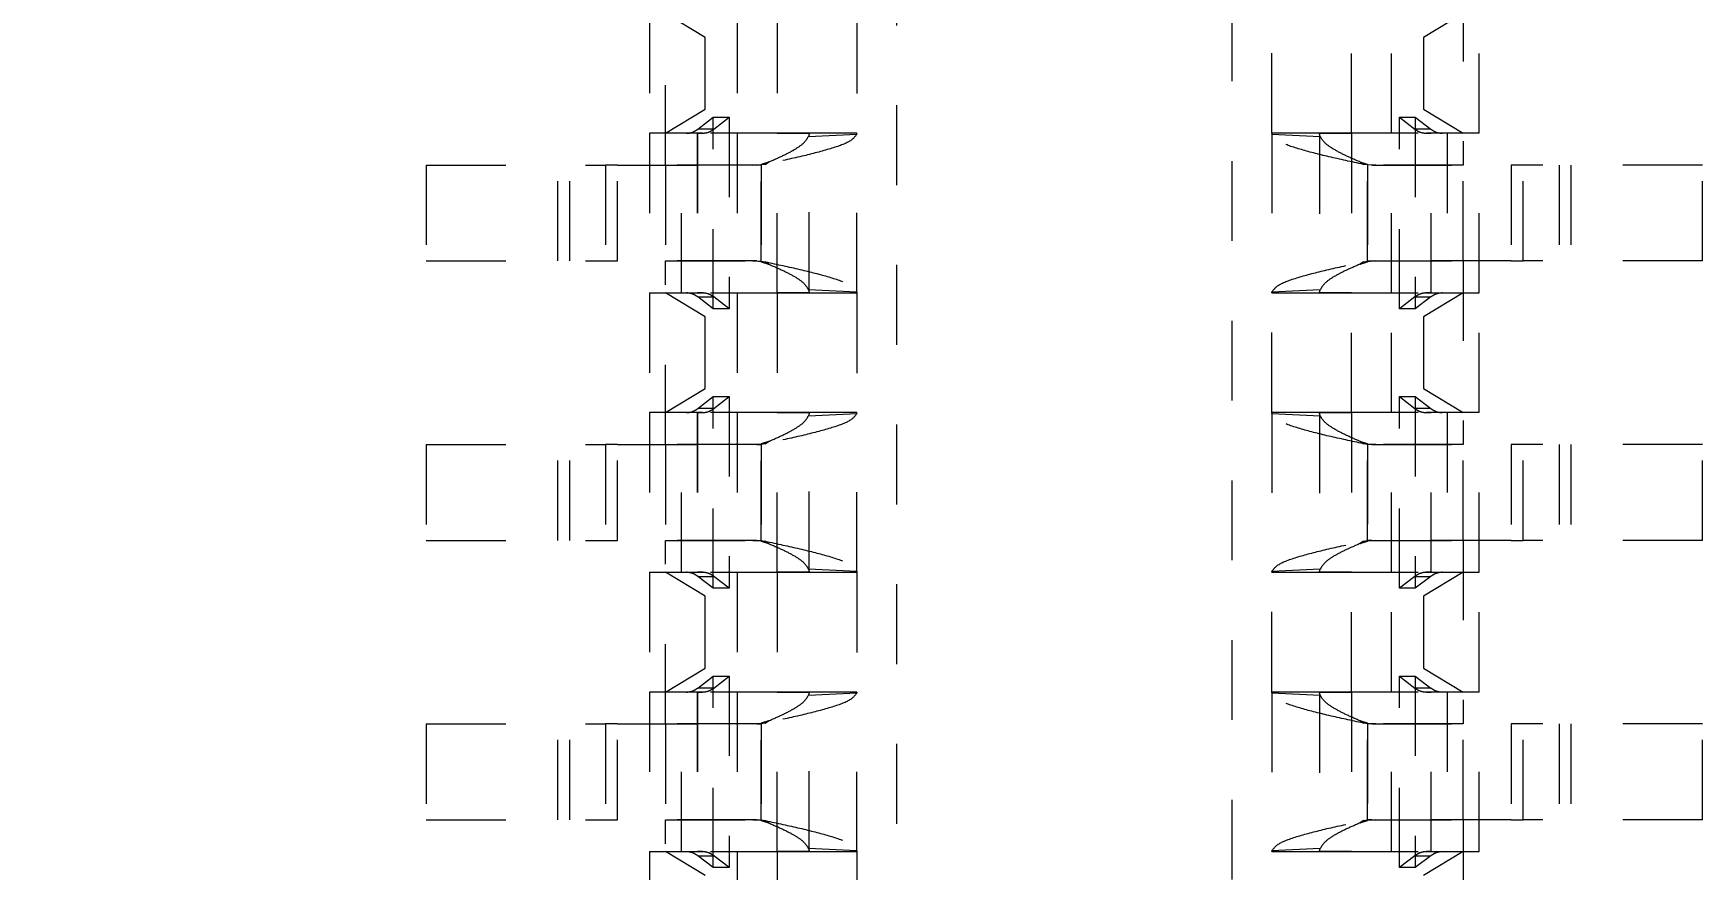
# Model space of a CAD drawing. Header units: millimetres. Extents: x 35 to 332, y 141 to 455.
# Drawn here: x 148.63 to 159.09, y 246.57 to 251.81 of the extents above; entities that cross this region are included whole.
import ezdxf
from ezdxf import colors
from ezdxf.entities.mleader import LeaderData, LeaderLine
from ezdxf.math import Vec2, Vec3

# ---------------------------------------------------------------- set-up
doc = ezdxf.new("R2010")
doc.units = ezdxf.units.MM
doc.linetypes.add('HIDDEN', pattern=[0.2, 0.1, -0.1])
doc.layers.add('00点位图', color=100, linetype='Continuous')
doc.styles.get("Standard").update_dxf_attribs({"font": ''})
doc.styles.get('Standard').set_extended_font_data('SimSun')

# ---------------------------------------------------------------- blocks, each defined once
blk = doc.blocks.new('DFSADVS')
at = {"color": 0, "linetype": 'HIDDEN', "lineweight": 18}
for p, q in [((718.1354, -196.5293), (718.1354, -196.7543)), ((718.2554, -196.5293), (718.1354, -196.5293)), ((718.2554, -196.5293), (718.2554, -196.7543)), ((718.6054, -196.5293), (718.4854, -196.5293)), ((718.4854, -196.5293), (718.4854, -196.7543)), ((718.6054, -196.5293), (718.6054, -196.7543)), ((718.8354, -196.5293), (718.8354, -196.7543)), ((718.9554, -196.5293), (718.8354, -196.5293)), ((718.9554, -196.5293), (718.9554, -196.7543)), ((718.1354, -196.6943), (718.2554, -196.6943)), ((718.4854, -196.6943), (718.6054, -196.6943)), ((718.8354, -196.6943), (718.9554, -196.6943)), ((718.1354, -196.7092), (718.2554, -196.7092)), ((718.4854, -196.7092), (718.6054, -196.7092)), ((718.8354, -196.7092), (718.9554, -196.7092)), ((718.2554, -196.7543), (718.1354, -196.7543)), ((718.1354, -196.7543), (718.1354, -196.7692)), ((718.2554, -196.7692), (718.2554, -196.7543)), ((718.6054, -196.7543), (718.4854, -196.7543)), ((718.4854, -196.7543), (718.4854, -196.7692)), ((718.6054, -196.7692), (718.6054, -196.7543)), ((718.9554, -196.7543), (718.8354, -196.7543)), ((718.8354, -196.7543), (718.8354, -196.7692)), ((718.9554, -196.7692), (718.9554, -196.7543)), ((718.1354, -196.7692), (718.2554, -196.7692)), ((718.1354, -196.944), (718.1354, -196.7692)), ((718.2554, -196.7692), (718.2554, -196.944)), ((718.4854, -196.7692), (718.6054, -196.7692)), ((718.4854, -196.944), (718.4854, -196.7692)), ((718.6054, -196.7692), (718.6054, -196.944)), ((718.8354, -196.7692), (718.9554, -196.7692)), ((718.8354, -196.944), (718.8354, -196.7692)), ((718.9554, -196.7692), (718.9554, -196.944)), ((718.0954, -196.8093), (717.9454, -196.8093)), ((718.2954, -196.8093), (718.0954, -196.8093)), ((718.0954, -196.8093), (718.0954, -196.8293)), ((718.2954, -196.8293), (718.2954, -196.8093)), ((718.4454, -196.8093), (718.2954, -196.8093)), ((718.6454, -196.8093), (718.4454, -196.8093)), ((718.4454, -196.8093), (718.4454, -196.8293)), ((718.6454, -196.8293), (718.6454, -196.8093)), ((718.7954, -196.8093), (718.6454, -196.8093)), ((718.9954, -196.8093), (718.7954, -196.8093)), ((718.7954, -196.8093), (718.7954, -196.8293)), ((718.9954, -196.8293), (718.9954, -196.8093)), ((719.1454, -196.8093), (718.9954, -196.8093)), ((717.9054, -196.8293), (718.1354, -196.8293)), ((717.9454, -196.8293), (717.9754, -196.8792)), ((718.0654, -196.8792), (718.0954, -196.8293)), ((718.0954, -196.8293), (718.0954, -196.8494)), ((718.1354, -196.8293), (718.1354, -196.944)), ((718.2554, -196.8293), (718.1354, -196.8293)), ((718.2554, -196.944), (718.2554, -196.8293)), ((718.2554, -196.8293), (718.4854, -196.8293)), ((718.2954, -196.8494), (718.2954, -196.8293)), ((718.2954, -196.8293), (718.3254, -196.8792)), ((718.4154, -196.8792), (718.4454, -196.8293)), ((718.4454, -196.8293), (718.4454, -196.8494)), ((718.4854, -196.8293), (718.4854, -196.944)), ((718.6054, -196.8293), (718.4854, -196.8293)), ((718.6054, -196.944), (718.6054, -196.8293)), ((718.6054, -196.8293), (718.8354, -196.8293)), ((718.6454, -196.8494), (718.6454, -196.8293)), ((718.6454, -196.8293), (718.6754, -196.8792)), ((718.7654, -196.8792), (718.7954, -196.8293)), ((718.7954, -196.8293), (718.7954, -196.8494)), ((718.8354, -196.8293), (718.8354, -196.944)), ((718.9554, -196.8293), (718.8354, -196.8293)), ((718.9554, -196.944), (718.9554, -196.8293)), ((718.9554, -196.8293), (719.1854, -196.8293)), ((718.9954, -196.8494), (718.9954, -196.8293)), ((718.9954, -196.8293), (719.0254, -196.8792)), ((718.0954, -196.8494), (718.2954, -196.8494)), ((718.0954, -196.8494), (718.0954, -196.8555)), ((718.0954, -196.8555), (718.0954, -196.8755)), ((718.2954, -196.8555), (718.2954, -196.8494)), ((718.2954, -196.8755), (718.2954, -196.8555)), ((718.4454, -196.8494), (718.6454, -196.8494)), ((718.4454, -196.8494), (718.4454, -196.8555)), ((718.4454, -196.8555), (718.4454, -196.8755)), ((718.6454, -196.8555), (718.6454, -196.8494)), ((718.6454, -196.8755), (718.6454, -196.8555)), ((718.7954, -196.8494), (718.9954, -196.8494)), ((718.7954, -196.8494), (718.7954, -196.8555)), ((718.7954, -196.8555), (718.7954, -196.8755)), ((718.9954, -196.8555), (718.9954, -196.8494)), ((718.9954, -196.8755), (718.9954, -196.8555)), ((717.9754, -196.8792), (718.0654, -196.8792)), ((718.0754, -196.8893), (718.0904, -196.8699)), ((718.0904, -196.8699), (718.0904, -196.8899)), ((718.2954, -196.8693), (718.0954, -196.8693)), ((718.2954, -196.8693), (718.0954, -196.8693)), ((718.0954, -196.8755), (718.0954, -196.8693)), ((718.2954, -196.8693), (718.2954, -196.8755)), ((718.3005, -196.8699), (718.3154, -196.8893)), ((718.3005, -196.8899), (718.3005, -196.8699)), ((718.3254, -196.8792), (718.4154, -196.8792)), ((718.4254, -196.8893), (718.4404, -196.8699)), ((718.4404, -196.8699), (718.4404, -196.8899)), ((718.6454, -196.8693), (718.4454, -196.8693)), ((718.6454, -196.8693), (718.4454, -196.8693)), ((718.4454, -196.8755), (718.4454, -196.8693)), ((718.6454, -196.8693), (718.6454, -196.8755)), ((718.6505, -196.8699), (718.6654, -196.8893)), ((718.6505, -196.8899), (718.6505, -196.8699)), ((718.6754, -196.8792), (718.7654, -196.8792)), ((718.7754, -196.8893), (718.7904, -196.8699)), ((718.7904, -196.8699), (718.7904, -196.8899)), ((718.9954, -196.8693), (718.7954, -196.8693)), ((718.9954, -196.8693), (718.7954, -196.8693)), ((718.7954, -196.8755), (718.7954, -196.8693)), ((718.9954, -196.8693), (718.9954, -196.8755)), ((719.0005, -196.8699), (719.0154, -196.8893)), ((719.0005, -196.8899), (719.0005, -196.8699)), ((718.0754, -196.8893), (718.3154, -196.8893)), ((718.0754, -196.9092), (718.0754, -196.8893)), ((718.0754, -196.9092), (718.0904, -196.8899)), ((718.0954, -196.8859), (718.0954, -196.9193)), ((718.2954, -196.9193), (718.2954, -196.8858)), ((718.3005, -196.8899), (718.3154, -196.9092)), ((718.3154, -196.8893), (718.3154, -196.9092)), ((718.4254, -196.8893), (718.6654, -196.8893)), ((718.4254, -196.9092), (718.4254, -196.8893)), ((718.4254, -196.9092), (718.4404, -196.8899)), ((718.4454, -196.8859), (718.4454, -196.9193)), ((718.6454, -196.9193), (718.6454, -196.8858)), ((718.6505, -196.8899), (718.6654, -196.9092)), ((718.6654, -196.8893), (718.6654, -196.9092)), ((718.7754, -196.8893), (719.0154, -196.8893)), ((718.7754, -196.9092), (718.7754, -196.8893)), ((718.7754, -196.9092), (718.7904, -196.8899)), ((718.7954, -196.8859), (718.7954, -196.9193)), ((718.9954, -196.9193), (718.9954, -196.8858)), ((719.0005, -196.8899), (719.0154, -196.9092)), ((719.0154, -196.8893), (719.0154, -196.9092)), ((718.0954, -196.9193), (717.9454, -196.9193)), ((718.3154, -196.9092), (718.0754, -196.9092)), ((718.2954, -196.9193), (718.0954, -196.9193)), ((718.0954, -196.9193), (718.0954, -196.9693)), ((718.2954, -196.9693), (718.2954, -196.9193)), ((718.4454, -196.9193), (718.2954, -196.9193)), ((718.6654, -196.9092), (718.4254, -196.9092)), ((718.6454, -196.9193), (718.4454, -196.9193)), ((718.4454, -196.9193), (718.4454, -196.9693)), ((718.6454, -196.9693), (718.6454, -196.9193)), ((718.7954, -196.9193), (718.6454, -196.9193)), ((719.0154, -196.9092), (718.7754, -196.9092)), ((718.9954, -196.9193), (718.7954, -196.9193)), ((718.7954, -196.9193), (718.7954, -196.9693)), ((718.9954, -196.9693), (718.9954, -196.9193)), ((719.1454, -196.9193), (718.9954, -196.9193)), ((718.1344, -196.9493), (718.1354, -196.9389)), ((718.1344, -196.9493), (718.1354, -196.9389)), ((718.1354, -196.944), (718.1352, -196.9492)), ((718.1354, -196.944), (718.1352, -196.9493)), ((718.1354, -196.9389), (718.1354, -196.944)), ((718.1354, -196.9389), (718.1354, -196.944)), ((718.2554, -196.9389), (718.2565, -196.9493)), ((718.2554, -196.944), (718.2554, -196.9389)), ((718.2554, -196.9389), (718.2565, -196.9493)), ((718.2554, -196.944), (718.2554, -196.9389)), ((718.2554, -196.944), (718.2557, -196.9492)), ((718.2557, -196.9493), (718.2554, -196.944)), ((718.4844, -196.9493), (718.4854, -196.9389)), ((718.4844, -196.9493), (718.4854, -196.9389)), ((718.4854, -196.944), (718.4852, -196.9492)), ((718.4854, -196.944), (718.4852, -196.9493)), ((718.4854, -196.9389), (718.4854, -196.944)), ((718.4854, -196.9389), (718.4854, -196.944)), ((718.6054, -196.9389), (718.6065, -196.9493)), ((718.6054, -196.944), (718.6054, -196.9389)), ((718.6054, -196.9389), (718.6065, -196.9493)), ((718.6054, -196.944), (718.6054, -196.9389)), ((718.6054, -196.944), (718.6057, -196.9492)), ((718.6057, -196.9493), (718.6054, -196.944)), ((718.8344, -196.9493), (718.8354, -196.9389)), ((718.8344, -196.9493), (718.8354, -196.9389)), ((718.8354, -196.944), (718.8352, -196.9492)), ((718.8354, -196.944), (718.8352, -196.9493)), ((718.8354, -196.9389), (718.8354, -196.944)), ((718.8354, -196.9389), (718.8354, -196.944)), ((718.9554, -196.9389), (718.9565, -196.9493)), ((718.9554, -196.944), (718.9554, -196.9389)), ((718.9554, -196.9389), (718.9565, -196.9493)), ((718.9554, -196.944), (718.9554, -196.9389)), ((718.9554, -196.944), (718.9557, -196.9492)), ((718.9557, -196.9493), (718.9554, -196.944)), ((718.1344, -196.9493), (718.1315, -196.9586)), ((718.1315, -196.9586), (718.1344, -196.9493)), ((718.1315, -196.9586), (718.1344, -196.9544)), ((718.1344, -196.9544), (718.1315, -196.9586)), ((718.1352, -196.9492), (718.1344, -196.9544)), ((718.2565, -196.9493), (718.1344, -196.9493)), ((718.1352, -196.9493), (718.1344, -196.9544)), ((718.1352, -196.9493), (718.2557, -196.9493)), ((718.2554, -196.9493), (718.1354, -196.9493)), ((718.2565, -196.9544), (718.2557, -196.9492)), ((718.2565, -196.9544), (718.2557, -196.9493)), ((718.2594, -196.9586), (718.2565, -196.9493)), ((718.2565, -196.9493), (718.2594, -196.9586)), ((718.2565, -196.9544), (718.2594, -196.9586)), ((718.2594, -196.9586), (718.2565, -196.9544)), ((718.4844, -196.9493), (718.4815, -196.9586)), ((718.4815, -196.9586), (718.4844, -196.9493)), ((718.4815, -196.9586), (718.4844, -196.9544)), ((718.4844, -196.9544), (718.4815, -196.9586)), ((718.4852, -196.9492), (718.4844, -196.9544)), ((718.6065, -196.9493), (718.4844, -196.9493)), ((718.4852, -196.9493), (718.4844, -196.9544)), ((718.4852, -196.9493), (718.6057, -196.9493)), ((718.6054, -196.9493), (718.4854, -196.9493)), ((718.6065, -196.9544), (718.6057, -196.9492)), ((718.6065, -196.9544), (718.6057, -196.9493)), ((718.6094, -196.9586), (718.6065, -196.9493)), ((718.6065, -196.9493), (718.6094, -196.9586)), ((718.6065, -196.9544), (718.6094, -196.9586)), ((718.6094, -196.9586), (718.6065, -196.9544)), ((718.8344, -196.9493), (718.8315, -196.9586)), ((718.8315, -196.9586), (718.8344, -196.9493)), ((718.8315, -196.9586), (718.8344, -196.9544)), ((718.8344, -196.9544), (718.8315, -196.9586)), ((718.8352, -196.9492), (718.8344, -196.9544)), ((718.9565, -196.9493), (718.8344, -196.9493)), ((718.8352, -196.9493), (718.8344, -196.9544)), ((718.8352, -196.9493), (718.9557, -196.9493)), ((718.9554, -196.9493), (718.8354, -196.9493)), ((718.9565, -196.9544), (718.9557, -196.9492)), ((718.9565, -196.9544), (718.9557, -196.9493)), ((718.9594, -196.9586), (718.9565, -196.9493)), ((718.9565, -196.9493), (718.9594, -196.9586)), ((718.9565, -196.9544), (718.9594, -196.9586)), ((718.9594, -196.9586), (718.9565, -196.9544)), ((718.0954, -196.9693), (717.9454, -196.9693)), ((718.0954, -196.9693), (718.2954, -196.9693)), ((718.0954, -196.9693), (718.0954, -197.0093)), ((718.2954, -197.0093), (718.2954, -196.9693)), ((718.4454, -196.9693), (718.2954, -196.9693)), ((718.4454, -196.9693), (718.6454, -196.9693)), ((718.4454, -196.9693), (718.4454, -197.0093)), ((718.6454, -197.0093), (718.6454, -196.9693)), ((718.7954, -196.9693), (718.6454, -196.9693)), ((718.7954, -196.9693), (718.9954, -196.9693)), ((718.7954, -196.9693), (718.7954, -197.0093)), ((718.9954, -197.0093), (718.9954, -196.9693)), ((719.1454, -196.9693), (718.9954, -196.9693)), ((718.0954, -197.0093), (718.0954, -197.0693)), ((718.0965, -197.0093), (718.0954, -197.0093)), ((718.0954, -197.0093), (718.0954, -197.0693)), ((718.0965, -197.0691), (718.0994, -197.0085)), ((718.0994, -197.0085), (718.0965, -197.0093)), ((718.0994, -197.0085), (718.0965, -197.0093)), ((718.0965, -197.0691), (718.0994, -197.0085)), ((718.0965, -197.0093), (718.2944, -197.0093)), ((718.2915, -197.0085), (718.2944, -197.0691)), ((718.2944, -197.0093), (718.2915, -197.0085)), ((718.2944, -197.0093), (718.2915, -197.0085)), ((718.2915, -197.0085), (718.2944, -197.0691)), ((718.2954, -197.0093), (718.2944, -197.0093)), ((718.2954, -197.0693), (718.2954, -197.0093)), ((718.2954, -197.0693), (718.2954, -197.0093)), ((718.4454, -197.0093), (718.4454, -197.0693)), ((718.4465, -197.0093), (718.4454, -197.0093)), ((718.4454, -197.0093), (718.4454, -197.0693)), ((718.4465, -197.0691), (718.4494, -197.0085)), ((718.4494, -197.0085), (718.4465, -197.0093)), ((718.4494, -197.0085), (718.4465, -197.0093)), ((718.4465, -197.0691), (718.4494, -197.0085)), ((718.4465, -197.0093), (718.6444, -197.0093)), ((718.6415, -197.0085), (718.6444, -197.0691)), ((718.6444, -197.0093), (718.6415, -197.0085)), ((718.6444, -197.0093), (718.6415, -197.0085)), ((718.6415, -197.0085), (718.6444, -197.0691)), ((718.6454, -197.0093), (718.6444, -197.0093)), ((718.6454, -197.0693), (718.6454, -197.0093)), ((718.6454, -197.0693), (718.6454, -197.0093)), ((718.7954, -197.0093), (718.7954, -197.0693)), ((718.7965, -197.0093), (718.7954, -197.0093)), ((718.7954, -197.0093), (718.7954, -197.0693)), ((718.7965, -197.0691), (718.7994, -197.0085)), ((718.7994, -197.0085), (718.7965, -197.0093)), ((718.7994, -197.0085), (718.7965, -197.0093)), ((718.7965, -197.0691), (718.7994, -197.0085)), ((718.7965, -197.0093), (718.9944, -197.0093)), ((718.9915, -197.0085), (718.9944, -197.0691)), ((718.9944, -197.0093), (718.9915, -197.0085)), ((718.9944, -197.0093), (718.9915, -197.0085)), ((718.9915, -197.0085), (718.9944, -197.0691)), ((718.9954, -197.0093), (718.9944, -197.0093)), ((718.9954, -197.0693), (718.9954, -197.0093)), ((718.9954, -197.0693), (718.9954, -197.0093)), ((718.0951, -197.0693), (717.9458, -197.0693)), ((718.0965, -197.0691), (718.0957, -197.0693)), ((718.0965, -197.0691), (718.0957, -197.0693)), ((718.0957, -197.0693), (718.2952, -197.0693)), ((718.2944, -197.0691), (718.2952, -197.0693)), ((718.2952, -197.0693), (718.2944, -197.0691)), ((718.4451, -197.0693), (718.2958, -197.0693)), ((718.4465, -197.0691), (718.4457, -197.0693)), ((718.4465, -197.0691), (718.4457, -197.0693)), ((718.4457, -197.0693), (718.6452, -197.0693)), ((718.6444, -197.0691), (718.6452, -197.0693)), ((718.6452, -197.0693), (718.6444, -197.0691)), ((718.7951, -197.0693), (718.6458, -197.0693)), ((718.7965, -197.0691), (718.7957, -197.0693)), ((718.7965, -197.0691), (718.7957, -197.0693)), ((718.7957, -197.0693), (718.9952, -197.0693)), ((718.9944, -197.0691), (718.9952, -197.0693)), ((718.9952, -197.0693), (718.9944, -197.0691)), ((719.1451, -197.0693), (718.9958, -197.0693)), ((714.5304, -197.1193), (723.9604, -197.1193)), ((723.9604, -197.5393), (714.5304, -197.5393)), ((717.9458, -197.5893), (718.0951, -197.5893)), ((718.0954, -197.5893), (718.0954, -197.6493)), ((718.0954, -197.5893), (718.0954, -197.6493)), ((718.0965, -197.5894), (718.0957, -197.5893)), ((718.2952, -197.5893), (718.0957, -197.5893)), ((718.0957, -197.5893), (718.0965, -197.5894)), ((718.0994, -197.65), (718.0965, -197.5894)), ((718.0994, -197.65), (718.0965, -197.5894)), ((718.2944, -197.5894), (718.2915, -197.65)), ((718.2944, -197.5894), (718.2915, -197.65)), ((718.2944, -197.5894), (718.2952, -197.5893)), ((718.2944, -197.5894), (718.2952, -197.5893)), ((718.2954, -197.6493), (718.2954, -197.5893)), ((718.2954, -197.6493), (718.2954, -197.5893)), ((718.2958, -197.5893), (718.4451, -197.5893)), ((718.4454, -197.5893), (718.4454, -197.6493)), ((718.4454, -197.5893), (718.4454, -197.6493)), ((718.4465, -197.5894), (718.4457, -197.5893)), ((718.6452, -197.5893), (718.4457, -197.5893)), ((718.4457, -197.5893), (718.4465, -197.5894)), ((718.4494, -197.65), (718.4465, -197.5894)), ((718.4494, -197.65), (718.4465, -197.5894)), ((718.6444, -197.5894), (718.6415, -197.65)), ((718.6444, -197.5894), (718.6415, -197.65)), ((718.6444, -197.5894), (718.6452, -197.5893)), ((718.6444, -197.5894), (718.6452, -197.5893)), ((718.6454, -197.6493), (718.6454, -197.5893)), ((718.6454, -197.6493), (718.6454, -197.5893)), ((718.6458, -197.5893), (718.7951, -197.5893)), ((718.7954, -197.5893), (718.7954, -197.6493)), ((718.7954, -197.5893), (718.7954, -197.6493)), ((718.7965, -197.5894), (718.7957, -197.5893)), ((718.9952, -197.5893), (718.7957, -197.5893)), ((718.7957, -197.5893), (718.7965, -197.5894)), ((718.7994, -197.65), (718.7965, -197.5894)), ((718.7994, -197.65), (718.7965, -197.5894)), ((718.9944, -197.5894), (718.9915, -197.65)), ((718.9944, -197.5894), (718.9915, -197.65)), ((718.9944, -197.5894), (718.9952, -197.5893)), ((718.9944, -197.5894), (718.9952, -197.5893)), ((718.9954, -197.6493), (718.9954, -197.5893)), ((718.9954, -197.6493), (718.9954, -197.5893)), ((718.9958, -197.5893), (719.1451, -197.5893)), ((718.0954, -197.6493), (718.0954, -197.6893)), ((718.0954, -197.6493), (718.0965, -197.6493)), ((718.2944, -197.6493), (718.0965, -197.6493)), ((718.0965, -197.6493), (718.0994, -197.65)), ((718.0965, -197.6493), (718.0994, -197.65)), ((718.2915, -197.65), (718.2944, -197.6493)), ((718.2915, -197.65), (718.2944, -197.6493)), ((718.2944, -197.6493), (718.2954, -197.6493)), ((718.2954, -197.6893), (718.2954, -197.6493)), ((718.4454, -197.6493), (718.4454, -197.6893)), ((718.4454, -197.6493), (718.4465, -197.6493)), ((718.6444, -197.6493), (718.4465, -197.6493)), ((718.4465, -197.6493), (718.4494, -197.65)), ((718.4465, -197.6493), (718.4494, -197.65)), ((718.6415, -197.65), (718.6444, -197.6493)), ((718.6415, -197.65), (718.6444, -197.6493)), ((718.6444, -197.6493), (718.6454, -197.6493)), ((718.6454, -197.6893), (718.6454, -197.6493)), ((718.7954, -197.6493), (718.7954, -197.6893)), ((718.7954, -197.6493), (718.7965, -197.6493)), ((718.9944, -197.6493), (718.7965, -197.6493)), ((718.7965, -197.6493), (718.7994, -197.65)), ((718.7965, -197.6493), (718.7994, -197.65)), ((718.9915, -197.65), (718.9944, -197.6493)), ((718.9915, -197.65), (718.9944, -197.6493)), ((718.9944, -197.6493), (718.9954, -197.6493)), ((718.9954, -197.6893), (718.9954, -197.6493)), ((717.9454, -197.6893), (718.0954, -197.6893)), ((718.2954, -197.6893), (718.0954, -197.6893)), ((718.0954, -197.6893), (718.0954, -197.7393)), ((718.1344, -197.7041), (718.1315, -197.6999)), ((718.1315, -197.6999), (718.1344, -197.7093)), ((718.1344, -197.7093), (718.1315, -197.6999)), ((718.1315, -197.6999), (718.1344, -197.7041)), ((718.2594, -197.6999), (718.2565, -197.7041)), ((718.2565, -197.7093), (718.2594, -197.6999)), ((718.2594, -197.6999), (718.2565, -197.7093)), ((718.2565, -197.7041), (718.2594, -197.6999)), ((718.2954, -197.7393), (718.2954, -197.6893)), ((718.2954, -197.6893), (718.4454, -197.6893)), ((718.6454, -197.6893), (718.4454, -197.6893)), ((718.4454, -197.6893), (718.4454, -197.7393)), ((718.4844, -197.7041), (718.4815, -197.6999)), ((718.4815, -197.6999), (718.4844, -197.7093)), ((718.4844, -197.7093), (718.4815, -197.6999)), ((718.4815, -197.6999), (718.4844, -197.7041)), ((718.6094, -197.6999), (718.6065, -197.7041)), ((718.6065, -197.7093), (718.6094, -197.6999)), ((718.6094, -197.6999), (718.6065, -197.7093)), ((718.6065, -197.7041), (718.6094, -197.6999)), ((718.6454, -197.7393), (718.6454, -197.6893)), ((718.6454, -197.6893), (718.7954, -197.6893)), ((718.9954, -197.6893), (718.7954, -197.6893)), ((718.7954, -197.6893), (718.7954, -197.7393)), ((718.8344, -197.7041), (718.8315, -197.6999)), ((718.8315, -197.6999), (718.8344, -197.7093)), ((718.8344, -197.7093), (718.8315, -197.6999)), ((718.8315, -197.6999), (718.8344, -197.7041)), ((718.9594, -197.6999), (718.9565, -197.7041)), ((718.9565, -197.7093), (718.9594, -197.6999)), ((718.9594, -197.6999), (718.9565, -197.7093)), ((718.9565, -197.7041), (718.9594, -197.6999)), ((718.9954, -197.7393), (718.9954, -197.6893)), ((718.9954, -197.6893), (719.1454, -197.6893)), ((718.1344, -197.7041), (718.1352, -197.7093)), ((718.1344, -197.7041), (718.1352, -197.7093)), ((718.1354, -197.7196), (718.1344, -197.7093)), ((718.1344, -197.7093), (718.2565, -197.7093)), ((718.1354, -197.7196), (718.1344, -197.7093)), ((718.1354, -197.7145), (718.1352, -197.7093)), ((718.2557, -197.7093), (718.1352, -197.7093)), ((718.1352, -197.7093), (718.1354, -197.7145)), ((718.1354, -197.7093), (718.2554, -197.7093)), ((718.1354, -197.8893), (718.1354, -197.7145)), ((718.1354, -197.7145), (718.1354, -197.7196)), ((718.1354, -197.7145), (718.1354, -197.8293)), ((718.1354, -197.7145), (718.1354, -197.7196)), ((718.2554, -197.7145), (718.2557, -197.7093)), ((718.2565, -197.7093), (718.2554, -197.7196)), ((718.2554, -197.7145), (718.2557, -197.7093)), ((718.2565, -197.7093), (718.2554, -197.7196)), ((718.2554, -197.7145), (718.2554, -197.8893)), ((718.2554, -197.7196), (718.2554, -197.7145)), ((718.2554, -197.8293), (718.2554, -197.7145)), ((718.2554, -197.7196), (718.2554, -197.7145)), ((718.2557, -197.7093), (718.2565, -197.7041)), ((718.2557, -197.7093), (718.2565, -197.7041)), ((718.4844, -197.7041), (718.4852, -197.7093)), ((718.4844, -197.7041), (718.4852, -197.7093)), ((718.4854, -197.7196), (718.4844, -197.7093)), ((718.4844, -197.7093), (718.6065, -197.7093)), ((718.4854, -197.7196), (718.4844, -197.7093)), ((718.4854, -197.7145), (718.4852, -197.7093)), ((718.6057, -197.7093), (718.4852, -197.7093)), ((718.4852, -197.7093), (718.4854, -197.7145)), ((718.4854, -197.7093), (718.6054, -197.7093)), ((718.4854, -197.8893), (718.4854, -197.7145)), ((718.4854, -197.7145), (718.4854, -197.7196)), ((718.4854, -197.7145), (718.4854, -197.8293)), ((718.4854, -197.7145), (718.4854, -197.7196)), ((718.6054, -197.7145), (718.6057, -197.7093)), ((718.6065, -197.7093), (718.6054, -197.7196)), ((718.6054, -197.7145), (718.6057, -197.7093)), ((718.6065, -197.7093), (718.6054, -197.7196)), ((718.6054, -197.7145), (718.6054, -197.8893)), ((718.6054, -197.7196), (718.6054, -197.7145)), ((718.6054, -197.8293), (718.6054, -197.7145)), ((718.6054, -197.7196), (718.6054, -197.7145)), ((718.6057, -197.7093), (718.6065, -197.7041)), ((718.6057, -197.7093), (718.6065, -197.7041)), ((718.8344, -197.7041), (718.8352, -197.7093)), ((718.8344, -197.7041), (718.8352, -197.7093)), ((718.8354, -197.7196), (718.8344, -197.7093)), ((718.8344, -197.7093), (718.9565, -197.7093)), ((718.8354, -197.7196), (718.8344, -197.7093)), ((718.8354, -197.7145), (718.8352, -197.7093)), ((718.9557, -197.7093), (718.8352, -197.7093)), ((718.8352, -197.7093), (718.8354, -197.7145)), ((718.8354, -197.7093), (718.9554, -197.7093)), ((718.8354, -197.8893), (718.8354, -197.7145)), ((718.8354, -197.7145), (718.8354, -197.7196)), ((718.8354, -197.7145), (718.8354, -197.8293)), ((718.8354, -197.7145), (718.8354, -197.7196)), ((718.9554, -197.7145), (718.9557, -197.7093)), ((718.9565, -197.7093), (718.9554, -197.7196)), ((718.9554, -197.7145), (718.9557, -197.7093)), ((718.9565, -197.7093), (718.9554, -197.7196)), ((718.9554, -197.7145), (718.9554, -197.8893)), ((718.9554, -197.7196), (718.9554, -197.7145)), ((718.9554, -197.8293), (718.9554, -197.7145)), ((718.9554, -197.7196), (718.9554, -197.7145)), ((718.9557, -197.7093), (718.9565, -197.7041)), ((718.9557, -197.7093), (718.9565, -197.7041)), ((717.9454, -197.7393), (718.0954, -197.7393)), ((718.0954, -197.7393), (718.2954, -197.7393)), ((718.0954, -197.7393), (718.0954, -197.7727)), ((718.2954, -197.7726), (718.2954, -197.7393)), ((718.2954, -197.7393), (718.4454, -197.7393)), ((718.4454, -197.7393), (718.6454, -197.7393)), ((718.4454, -197.7393), (718.4454, -197.7727)), ((718.6454, -197.7726), (718.6454, -197.7393)), ((718.6454, -197.7393), (718.7954, -197.7393)), ((718.7954, -197.7393), (718.9954, -197.7393)), ((718.7954, -197.7393), (718.7954, -197.7727)), ((718.9954, -197.7726), (718.9954, -197.7393)), ((718.9954, -197.7393), (719.1454, -197.7393)), ((718.0754, -197.7693), (718.0754, -197.7493)), ((718.0754, -197.7493), (718.3154, -197.7493)), ((718.0904, -197.7686), (718.0754, -197.7493)), ((718.3154, -197.7493), (718.3005, -197.7686)), ((718.3154, -197.7493), (718.3154, -197.7693)), ((718.4254, -197.7693), (718.4254, -197.7493)), ((718.4254, -197.7493), (718.6654, -197.7493)), ((718.4404, -197.7686), (718.4254, -197.7493)), ((718.6654, -197.7493), (718.6505, -197.7686)), ((718.6654, -197.7493), (718.6654, -197.7693)), ((718.7754, -197.7693), (718.7754, -197.7493)), ((718.7754, -197.7493), (719.0154, -197.7493)), ((718.7904, -197.7686), (718.7754, -197.7493)), ((719.0154, -197.7493), (719.0005, -197.7686)), ((719.0154, -197.7493), (719.0154, -197.7693)), ((717.9754, -197.7793), (717.9454, -197.8293)), ((718.0654, -197.7793), (717.9754, -197.7793)), ((718.0954, -197.8293), (718.0654, -197.7793)), ((718.3154, -197.7693), (718.0754, -197.7693)), ((718.0904, -197.7886), (718.0754, -197.7693)), ((718.0904, -197.7686), (718.0904, -197.7886)), ((718.0954, -197.783), (718.0954, -197.803)), ((718.0954, -197.7892), (718.0954, -197.783)), ((718.3254, -197.7793), (718.2954, -197.8293)), ((718.2954, -197.803), (718.2954, -197.783)), ((718.2954, -197.783), (718.2954, -197.7892)), ((718.3005, -197.7886), (718.3005, -197.7686)), ((718.3154, -197.7693), (718.3005, -197.7886)), ((718.4154, -197.7793), (718.3254, -197.7793)), ((718.4454, -197.8293), (718.4154, -197.7793)), ((718.6654, -197.7693), (718.4254, -197.7693)), ((718.4404, -197.7886), (718.4254, -197.7693)), ((718.4404, -197.7686), (718.4404, -197.7886)), ((718.4454, -197.783), (718.4454, -197.803)), ((718.4454, -197.7892), (718.4454, -197.783)), ((718.6754, -197.7793), (718.6454, -197.8293)), ((718.6454, -197.803), (718.6454, -197.783)), ((718.6454, -197.783), (718.6454, -197.7892)), ((718.6505, -197.7886), (718.6505, -197.7686)), ((718.6654, -197.7693), (718.6505, -197.7886)), ((718.7654, -197.7793), (718.6754, -197.7793)), ((718.7954, -197.8293), (718.7654, -197.7793)), ((718.7904, -197.7886), (718.7754, -197.7693)), ((719.0154, -197.7693), (718.7754, -197.7693)), ((718.7904, -197.7686), (718.7904, -197.7886)), ((718.7954, -197.783), (718.7954, -197.803)), ((718.7954, -197.7892), (718.7954, -197.783)), ((719.0254, -197.7793), (718.9954, -197.8293)), ((718.9954, -197.803), (718.9954, -197.783)), ((718.9954, -197.783), (718.9954, -197.7892)), ((719.0005, -197.7886), (719.0005, -197.7686)), ((719.0154, -197.7693), (719.0005, -197.7886)), ((718.0954, -197.7892), (718.2954, -197.7892)), ((718.0954, -197.7893), (718.2954, -197.7893)), ((718.0954, -197.803), (718.0954, -197.8091)), ((718.2954, -197.8091), (718.2954, -197.803)), ((718.4454, -197.7892), (718.6454, -197.7892)), ((718.4454, -197.7893), (718.6454, -197.7893)), ((718.4454, -197.803), (718.4454, -197.8091)), ((718.6454, -197.8091), (718.6454, -197.803)), ((718.7954, -197.7892), (718.9954, -197.7892)), ((718.7954, -197.7893), (718.9954, -197.7893)), ((718.7954, -197.803), (718.7954, -197.8091)), ((718.9954, -197.8091), (718.9954, -197.803)), ((718.2954, -197.8091), (718.0954, -197.8091)), ((718.0954, -197.8091), (718.0954, -197.8293)), ((718.2954, -197.8293), (718.2954, -197.8091)), ((718.6454, -197.8091), (718.4454, -197.8091)), ((718.4454, -197.8091), (718.4454, -197.8293)), ((718.6454, -197.8293), (718.6454, -197.8091)), ((718.9954, -197.8091), (718.7954, -197.8091)), ((718.7954, -197.8091), (718.7954, -197.8293)), ((718.9954, -197.8293), (718.9954, -197.8091)), ((718.1354, -197.8293), (717.9054, -197.8293)), ((718.0954, -197.8293), (718.0954, -197.8493)), ((718.1354, -197.8293), (718.2554, -197.8293)), ((718.4854, -197.8293), (718.2554, -197.8293)), ((718.2954, -197.8493), (718.2954, -197.8293)), ((718.4454, -197.8293), (718.4454, -197.8493)), ((718.4854, -197.8293), (718.6054, -197.8293)), ((718.8354, -197.8293), (718.6054, -197.8293)), ((718.6454, -197.8493), (718.6454, -197.8293)), ((718.7954, -197.8293), (718.7954, -197.8493)), ((718.8354, -197.8293), (718.9554, -197.8293)), ((719.1854, -197.8293), (718.9554, -197.8293)), ((718.9954, -197.8493), (718.9954, -197.8293)), ((717.9454, -197.8493), (718.0954, -197.8493)), ((718.0954, -197.8493), (718.2954, -197.8493)), ((718.2954, -197.8493), (718.4454, -197.8493)), ((718.4454, -197.8493), (718.6454, -197.8493)), ((718.6454, -197.8493), (718.7954, -197.8493)), ((718.7954, -197.8493), (718.9954, -197.8493)), ((718.9954, -197.8493), (719.1454, -197.8493)), ((718.2554, -197.8893), (718.1354, -197.8893)), ((718.1354, -197.8893), (718.1354, -197.9043)), ((718.2554, -197.9043), (718.2554, -197.8893)), ((718.6054, -197.8893), (718.4854, -197.8893)), ((718.4854, -197.8893), (718.4854, -197.9043)), ((718.6054, -197.9043), (718.6054, -197.8893)), ((718.9554, -197.8893), (718.8354, -197.8893)), ((718.8354, -197.8893), (718.8354, -197.9043)), ((718.9554, -197.9043), (718.9554, -197.8893)), ((718.1354, -198.1293), (718.1354, -197.9043)), ((718.1354, -197.9043), (718.2554, -197.9043)), ((718.2554, -198.1293), (718.2554, -197.9043)), ((718.4854, -198.1293), (718.4854, -197.9043)), ((718.4854, -197.9043), (718.6054, -197.9043)), ((718.6054, -198.1293), (718.6054, -197.9043)), ((718.8354, -198.1293), (718.8354, -197.9043)), ((718.8354, -197.9043), (718.9554, -197.9043)), ((718.9554, -198.1293), (718.9554, -197.9043)), ((718.2554, -197.9492), (718.1354, -197.9492)), ((718.6054, -197.9492), (718.4854, -197.9492)), ((718.9554, -197.9492), (718.8354, -197.9492)), ((718.2554, -197.9643), (718.1354, -197.9643)), ((718.6054, -197.9643), (718.4854, -197.9643)), ((718.9554, -197.9643), (718.8354, -197.9643)), ((718.1354, -198.1293), (718.2554, -198.1293)), ((718.4854, -198.1293), (718.6054, -198.1293)), ((718.8354, -198.1293), (718.9554, -198.1293))]:
    blk.add_line(p, q, dxfattribs=at)
for centre, radius, start, end in [((718.0718, -196.8553), 0.0236, 321.7497, 359.6083), ((718.3191, -196.8553), 0.0236, 180.4167, 218.2516), ((718.4218, -196.8553), 0.0236, 321.7484, 359.5833), ((718.669, -196.8553), 0.0236, 180.3917, 218.2503), ((718.7718, -196.8553), 0.0236, 321.7497, 359.6083), ((719.0191, -196.8553), 0.0237, 180.4322, 218.2097), ((718.0718, -196.8753), 0.0236, 321.7537, 359.6044), ((718.3191, -196.8753), 0.0236, 180.4207, 218.2476), ((718.4218, -196.8753), 0.0236, 321.7524, 359.5793), ((718.6691, -196.8753), 0.0236, 180.3956, 218.2463), ((718.7718, -196.8753), 0.0236, 321.7537, 359.6044), ((719.0191, -196.8753), 0.0237, 180.4362, 218.2057), ((718.0718, -197.7832), 0.0236, 0.3917, 38.2503), ((718.3191, -197.7832), 0.0236, 141.7484, 179.5833), ((718.4218, -197.7832), 0.0236, 0.4167, 38.2516), ((718.669, -197.7832), 0.0236, 141.7497, 179.6083), ((718.7718, -197.7832), 0.0236, 0.3917, 38.2503), ((719.0191, -197.7832), 0.0237, 141.7903, 179.5678), ((718.0719, -197.8032), 0.0236, 0.3893, 38.2618), ((718.319, -197.8032), 0.0236, 141.7369, 179.5856), ((718.4218, -197.8032), 0.0236, 0.4144, 38.2631), ((718.669, -197.8032), 0.0236, 141.7382, 179.6107), ((718.7719, -197.8032), 0.0236, 0.3893, 38.2618), ((719.0191, -197.8032), 0.0236, 141.7788, 179.5701)]:
    blk.add_arc(centre, radius, start, end, dxfattribs=at)
for points, knots in [([(718.0904, -196.8699), (718.0918, -196.8677), (718.0948, -196.8632), (718.0952, -196.858), (718.0954, -196.8555)], [0, 0, 0, 0, 0.500023, 1, 1, 1, 1]), ([(718.2954, -196.8555), (718.2957, -196.858), (718.2961, -196.8632), (718.2991, -196.8677), (718.3005, -196.8699)], [0, 0, 0, 0, 0.499992, 1, 1, 1, 1]), ([(718.4404, -196.8699), (718.4418, -196.8677), (718.4448, -196.8632), (718.4452, -196.858), (718.4454, -196.8555)], [0, 0, 0, 0, 0.500008, 1, 1, 1, 1]), ([(718.6454, -196.8555), (718.6457, -196.858), (718.6461, -196.8632), (718.6491, -196.8677), (718.6505, -196.8699)], [0, 0, 0, 0, 0.499977, 1, 1, 1, 1]), ([(718.7904, -196.8699), (718.7918, -196.8677), (718.7948, -196.8632), (718.7952, -196.858), (718.7954, -196.8555)], [0, 0, 0, 0, 0.500023, 1, 1, 1, 1]), ([(718.9954, -196.8555), (718.9957, -196.858), (718.9961, -196.8632), (718.9991, -196.8677), (719.0005, -196.8699)], [0, 0, 0, 0, 0.500038, 1, 1, 1, 1]), ([(718.0904, -196.8899), (718.0918, -196.8877), (718.0948, -196.8832), (718.0952, -196.878), (718.0954, -196.8755)], [0, 0, 0, 0, 0.500023, 1, 1, 1, 1]), ([(718.2954, -196.8755), (718.2957, -196.878), (718.2961, -196.8832), (718.2991, -196.8877), (718.3005, -196.8899)], [0, 0, 0, 0, 0.499992, 1, 1, 1, 1]), ([(718.4404, -196.8899), (718.4418, -196.8877), (718.4448, -196.8832), (718.4452, -196.878), (718.4454, -196.8755)], [0, 0, 0, 0, 0.500008, 1, 1, 1, 1]), ([(718.6454, -196.8755), (718.6457, -196.878), (718.6461, -196.8832), (718.6491, -196.8877), (718.6505, -196.8899)], [0, 0, 0, 0, 0.499977, 1, 1, 1, 1]), ([(718.7904, -196.8899), (718.7918, -196.8877), (718.7948, -196.8832), (718.7952, -196.878), (718.7954, -196.8755)], [0, 0, 0, 0, 0.500023, 1, 1, 1, 1]), ([(718.9954, -196.8755), (718.9957, -196.878), (718.9961, -196.8832), (718.9991, -196.8877), (719.0005, -196.8899)], [0, 0, 0, 0, 0.500038, 1, 1, 1, 1]), ([(718.0954, -196.8948), (718.0954, -196.8965), (718.0954, -196.9035), (718.0954, -196.9125), (718.0954, -196.9193)], [0, 0, 0, 0, 0.2478765, 1, 1, 1, 1]), ([(718.2954, -196.9193), (718.2954, -196.9124), (718.2954, -196.9048), (718.2954, -196.8988), (718.2954, -196.8981)], [0, 0, 0, 0, 0.891662, 1, 1, 1, 1]), ([(718.4454, -196.8981), (718.4454, -196.8988), (718.4454, -196.9048), (718.4454, -196.9124), (718.4454, -196.9193)], [0, 0, 0, 0, 0.108338, 1, 1, 1, 1]), ([(718.6454, -196.9193), (718.6454, -196.9124), (718.6454, -196.9048), (718.6454, -196.8988), (718.6454, -196.8981)], [0, 0, 0, 0, 0.891662, 1, 1, 1, 1]), ([(718.7954, -196.8981), (718.7954, -196.8988), (718.7954, -196.9048), (718.7954, -196.9124), (718.7954, -196.9193)], [0, 0, 0, 0, 0.108338, 1, 1, 1, 1]), ([(718.9954, -196.9193), (718.9954, -196.9124), (718.9954, -196.9048), (718.9954, -196.8988), (718.9954, -196.8981)], [0, 0, 0, 0, 0.891662, 1, 1, 1, 1]), ([(718.1344, -196.9544), (718.1312, -196.9692), (718.1249, -196.9987), (718.1154, -197.0359), (718.106, -197.0624), (718.0997, -197.0669), (718.0965, -197.0691)], [0, 0, 0, 0, 0.250012, 0.499997, 0.750003, 1, 1, 1, 1]), ([(718.1344, -196.9544), (718.1312, -196.9692), (718.1249, -196.9987), (718.1154, -197.0359), (718.106, -197.0624), (718.0997, -197.0669), (718.0965, -197.0691)], [0, 0, 0, 0, 0.249992, 0.499993, 0.75, 1, 1, 1, 1]), ([(718.1315, -196.9586), (718.1288, -196.9647), (718.1235, -196.977), (718.1154, -196.9923), (718.1074, -197.0039), (718.1021, -197.007), (718.0994, -197.0085)], [0, 0, 0, 0, 0.249979, 0.500009, 0.749996, 1, 1, 1, 1]), ([(718.1315, -196.9586), (718.1288, -196.9647), (718.1235, -196.977), (718.1154, -196.9923), (718.1074, -197.0039), (718.1021, -197.007), (718.0994, -197.0085)], [0, 0, 0, 0, 0.249979, 0.500009, 0.749996, 1, 1, 1, 1]), ([(718.2944, -197.0691), (718.2912, -197.0669), (718.2849, -197.0624), (718.2754, -197.0359), (718.266, -196.9987), (718.2597, -196.9692), (718.2565, -196.9544)], [0, 0, 0, 0, 0.249985, 0.499994, 0.749981, 1, 1, 1, 1]), ([(718.2944, -197.0691), (718.2912, -197.0669), (718.2849, -197.0624), (718.2754, -197.0359), (718.266, -196.9987), (718.2597, -196.9692), (718.2565, -196.9544)], [0, 0, 0, 0, 0.249998, 0.500003, 0.74999, 1, 1, 1, 1]), ([(718.2594, -196.9586), (718.2621, -196.9647), (718.2674, -196.977), (718.2754, -196.9923), (718.2835, -197.0039), (718.2888, -197.007), (718.2915, -197.0085)], [0, 0, 0, 0, 0.249993, 0.500018, 0.75, 1, 1, 1, 1]), ([(718.2594, -196.9586), (718.2621, -196.9647), (718.2674, -196.977), (718.2754, -196.9923), (718.2835, -197.0039), (718.2888, -197.007), (718.2915, -197.0085)], [0, 0, 0, 0, 0.250005, 0.500042, 0.750036, 1, 1, 1, 1]), ([(718.4844, -196.9544), (718.4812, -196.9692), (718.4749, -196.9987), (718.4654, -197.0359), (718.456, -197.0624), (718.4497, -197.0669), (718.4465, -197.0691)], [0, 0, 0, 0, 0.25001, 0.499999, 0.750004, 1, 1, 1, 1]), ([(718.4844, -196.9544), (718.4812, -196.9692), (718.4749, -196.9987), (718.4654, -197.0359), (718.456, -197.0624), (718.4497, -197.0669), (718.4465, -197.0691)], [0, 0, 0, 0, 0.249991, 0.499995, 0.750001, 1, 1, 1, 1]), ([(718.4815, -196.9586), (718.4788, -196.9647), (718.4735, -196.977), (718.4654, -196.9923), (718.4574, -197.0039), (718.4521, -197.007), (718.4494, -197.0085)], [0, 0, 0, 0, 0.249993, 0.500018, 0.75, 1, 1, 1, 1]), ([(718.4815, -196.9586), (718.4788, -196.9647), (718.4735, -196.977), (718.4654, -196.9923), (718.4574, -197.0039), (718.4521, -197.007), (718.4494, -197.0085)], [0, 0, 0, 0, 0.249993, 0.500018, 0.75, 1, 1, 1, 1]), ([(718.6444, -197.0691), (718.6412, -197.0669), (718.6349, -197.0624), (718.6254, -197.0359), (718.616, -196.9987), (718.6097, -196.9692), (718.6065, -196.9544)], [0, 0, 0, 0, 0.2499861, 0.4999965, 0.749984, 1, 1, 1, 1]), ([(718.6444, -197.0691), (718.6412, -197.0669), (718.6349, -197.0624), (718.6254, -197.0359), (718.616, -196.9987), (718.6097, -196.9692), (718.6065, -196.9544)], [0, 0, 0, 0, 0.2499987, 0.5000047, 0.749989, 1, 1, 1, 1]), ([(718.6094, -196.9586), (718.6121, -196.9647), (718.6174, -196.977), (718.6254, -196.9923), (718.6335, -197.0039), (718.6388, -197.007), (718.6415, -197.0085)], [0, 0, 0, 0, 0.249979, 0.500009, 0.749996, 1, 1, 1, 1]), ([(718.6094, -196.9586), (718.6121, -196.9647), (718.6174, -196.977), (718.6254, -196.9923), (718.6335, -197.0039), (718.6388, -197.007), (718.6415, -197.0085)], [0, 0, 0, 0, 0.249987, 0.500024, 0.750018, 1, 1, 1, 1]), ([(718.8344, -196.9544), (718.8312, -196.9692), (718.8249, -196.9987), (718.8154, -197.0359), (718.806, -197.0624), (718.7997, -197.0669), (718.7965, -197.0691)], [0, 0, 0, 0, 0.25001, 0.499994, 0.75, 1, 1, 1, 1]), ([(718.8344, -196.9544), (718.8312, -196.9692), (718.8249, -196.9987), (718.8154, -197.0359), (718.806, -197.0624), (718.7997, -197.0669), (718.7965, -197.0691)], [0, 0, 0, 0, 0.249991, 0.499991, 0.749997, 1, 1, 1, 1]), ([(718.8315, -196.9586), (718.8288, -196.9647), (718.8235, -196.977), (718.8154, -196.9923), (718.8074, -197.0039), (718.8021, -197.007), (718.7994, -197.0085)], [0, 0, 0, 0, 0.249979, 0.500009, 0.749996, 1, 1, 1, 1]), ([(718.8315, -196.9586), (718.8288, -196.9647), (718.8235, -196.977), (718.8154, -196.9923), (718.8074, -197.0039), (718.8021, -197.007), (718.7994, -197.0085)], [0, 0, 0, 0, 0.249979, 0.500009, 0.749996, 1, 1, 1, 1]), ([(718.9944, -197.0691), (718.9912, -197.0669), (718.9849, -197.0624), (718.9754, -197.0359), (718.966, -196.9987), (718.9597, -196.9692), (718.9565, -196.9544)], [0, 0, 0, 0, 0.249985, 0.499999, 0.749985, 1, 1, 1, 1]), ([(718.9944, -197.0691), (718.9912, -197.0669), (718.9849, -197.0624), (718.9754, -197.0359), (718.966, -196.9987), (718.9597, -196.9692), (718.9565, -196.9544)], [0, 0, 0, 0, 0.249998, 0.500007, 0.74999, 1, 1, 1, 1]), ([(718.9594, -196.9586), (718.9621, -196.9647), (718.9674, -196.977), (718.9754, -196.9923), (718.9835, -197.0039), (718.9888, -197.007), (718.9915, -197.0085)], [0, 0, 0, 0, 0.249975, 0.5000006, 0.75, 1, 1, 1, 1]), ([(718.9594, -196.9586), (718.9621, -196.9647), (718.9674, -196.977), (718.9754, -196.9923), (718.9835, -197.0039), (718.9888, -197.007), (718.9915, -197.0085)], [0, 0, 0, 0, 0.249987, 0.500024, 0.750036, 1, 1, 1, 1]), ([(718.0954, -197.0093), (718.0954, -197.0087), (718.0954, -197.0074), (718.0954, -196.9982), (718.0954, -196.985), (718.0954, -196.9745), (718.0954, -196.9693)], [0, 0, 0, 0, 0.250005, 0.500017, 0.749998, 1, 1, 1, 1]), ([(718.2954, -196.9693), (718.2954, -196.9745), (718.2954, -196.985), (718.2954, -196.9982), (718.2954, -197.0074), (718.2954, -197.0087), (718.2954, -197.0093)], [0, 0, 0, 0, 0.250002, 0.499983, 0.749995, 1, 1, 1, 1]), ([(718.4454, -197.0093), (718.4454, -197.0087), (718.4454, -197.0074), (718.4454, -196.9982), (718.4454, -196.985), (718.4454, -196.9745), (718.4454, -196.9693)], [0, 0, 0, 0, 0.250005, 0.500017, 0.749998, 1, 1, 1, 1]), ([(718.6454, -196.9693), (718.6454, -196.9745), (718.6454, -196.985), (718.6454, -196.9982), (718.6454, -197.0074), (718.6454, -197.0087), (718.6454, -197.0093)], [0, 0, 0, 0, 0.250002, 0.499983, 0.749995, 1, 1, 1, 1]), ([(718.7954, -197.0093), (718.7954, -197.0087), (718.7954, -197.0074), (718.7954, -196.9982), (718.7954, -196.985), (718.7954, -196.9745), (718.7954, -196.9693)], [0, 0, 0, 0, 0.250005, 0.500017, 0.749998, 1, 1, 1, 1]), ([(718.9954, -196.9693), (718.9954, -196.9745), (718.9954, -196.985), (718.9954, -196.9982), (718.9954, -197.0074), (718.9954, -197.0087), (718.9954, -197.0093)], [0, 0, 0, 0, 0.250002, 0.499983, 0.749995, 1, 1, 1, 1]), ([(718.0965, -197.5894), (718.0997, -197.5916), (718.106, -197.5961), (718.1154, -197.6226), (718.1249, -197.6598), (718.1312, -197.6893), (718.1344, -197.7041)], [0, 0, 0, 0, 0.24999, 0.499992, 0.75, 1, 1, 1, 1]), ([(718.0965, -197.5894), (718.0997, -197.5916), (718.106, -197.5961), (718.1154, -197.6226), (718.1249, -197.6598), (718.1312, -197.6893), (718.1344, -197.7041)], [0, 0, 0, 0, 0.250002, 0.500001, 0.750005, 1, 1, 1, 1]), ([(718.2565, -197.7041), (718.2597, -197.6893), (718.266, -197.6598), (718.2754, -197.6226), (718.2849, -197.5961), (718.2912, -197.5916), (718.2944, -197.5894)], [0, 0, 0, 0, 0.249994, 0.500003, 0.750001, 1, 1, 1, 1]), ([(718.2565, -197.7041), (718.2597, -197.6893), (718.266, -197.6598), (718.2754, -197.6226), (718.2849, -197.5961), (718.2912, -197.5916), (718.2944, -197.5894)], [0, 0, 0, 0, 0.250009, 0.500011, 0.750003, 1, 1, 1, 1]), ([(718.4465, -197.5894), (718.4497, -197.5916), (718.456, -197.5961), (718.4654, -197.6226), (718.4749, -197.6598), (718.4812, -197.6893), (718.4844, -197.7041)], [0, 0, 0, 0, 0.249989, 0.49999, 0.750001, 1, 1, 1, 1]), ([(718.4465, -197.5894), (718.4497, -197.5916), (718.456, -197.5961), (718.4654, -197.6226), (718.4749, -197.6598), (718.4812, -197.6893), (718.4844, -197.7041)], [0, 0, 0, 0, 0.250001, 0.499998, 0.750006, 1, 1, 1, 1]), ([(718.6065, -197.7041), (718.6097, -197.6893), (718.616, -197.6598), (718.6254, -197.6226), (718.6349, -197.5961), (718.6412, -197.5916), (718.6444, -197.5894)], [0, 0, 0, 0, 0.249996, 0.500001, 0.75, 1, 1, 1, 1]), ([(718.6065, -197.7041), (718.6097, -197.6893), (718.616, -197.6598), (718.6254, -197.6226), (718.6349, -197.5961), (718.6412, -197.5916), (718.6444, -197.5894)], [0, 0, 0, 0, 0.25001, 0.500009, 0.750002, 1, 1, 1, 1]), ([(718.7965, -197.5894), (718.7997, -197.5916), (718.806, -197.5961), (718.8154, -197.6226), (718.8249, -197.6598), (718.8312, -197.6893), (718.8344, -197.7041)], [0, 0, 0, 0, 0.24999, 0.499992, 0.75, 1, 1, 1, 1]), ([(718.7965, -197.5894), (718.7997, -197.5916), (718.806, -197.5961), (718.8154, -197.6226), (718.8249, -197.6598), (718.8312, -197.6893), (718.8344, -197.7041)], [0, 0, 0, 0, 0.250006, 0.500003, 0.750006, 1, 1, 1, 1]), ([(718.9565, -197.7041), (718.9597, -197.6893), (718.966, -197.6598), (718.9754, -197.6226), (718.9849, -197.5961), (718.9912, -197.5916), (718.9944, -197.5894)], [0, 0, 0, 0, 0.249994, 0.499999, 0.750001, 1, 1, 1, 1]), ([(718.9565, -197.7041), (718.9597, -197.6893), (718.966, -197.6598), (718.9754, -197.6226), (718.9849, -197.5961), (718.9912, -197.5916), (718.9944, -197.5894)], [0, 0, 0, 0, 0.2500089, 0.5000064, 0.7500033, 1, 1, 1, 1]), ([(718.0954, -197.6893), (718.0954, -197.684), (718.0954, -197.6735), (718.0954, -197.6603), (718.0954, -197.6511), (718.0954, -197.6499), (718.0954, -197.6493)], [0, 0, 0, 0, 0.250002, 0.499983, 0.749995, 1, 1, 1, 1]), ([(718.1315, -197.6999), (718.1288, -197.6938), (718.1235, -197.6815), (718.1154, -197.6662), (718.1074, -197.6546), (718.1021, -197.6515), (718.0994, -197.65)], [0, 0, 0, 0, 0.250012, 0.5, 0.750003, 1, 1, 1, 1]), ([(718.1315, -197.6999), (718.1288, -197.6938), (718.1235, -197.6815), (718.1154, -197.6662), (718.1074, -197.6546), (718.1021, -197.6515), (718.0994, -197.65)], [0, 0, 0, 0, 0.2500192, 0.5000151, 0.7500257, 1, 1, 1, 1]), ([(718.2594, -197.6999), (718.2621, -197.6938), (718.2674, -197.6815), (718.2754, -197.6662), (718.2835, -197.6546), (718.2888, -197.6515), (718.2915, -197.65)], [0, 0, 0, 0, 0.250025, 0.500009, 0.750008, 1, 1, 1, 1]), ([(718.2594, -197.6999), (718.2621, -197.6938), (718.2674, -197.6815), (718.2754, -197.6662), (718.2835, -197.6546), (718.2888, -197.6515), (718.2915, -197.65)], [0, 0, 0, 0, 0.250025, 0.500009, 0.750008, 1, 1, 1, 1]), ([(718.2954, -197.6493), (718.2954, -197.6499), (718.2954, -197.6511), (718.2954, -197.6603), (718.2954, -197.6735), (718.2954, -197.684), (718.2954, -197.6893)], [0, 0, 0, 0, 0.250005, 0.500017, 0.749998, 1, 1, 1, 1]), ([(718.4454, -197.6893), (718.4454, -197.684), (718.4454, -197.6735), (718.4454, -197.6603), (718.4454, -197.6511), (718.4454, -197.6499), (718.4454, -197.6493)], [0, 0, 0, 0, 0.250002, 0.499983, 0.749995, 1, 1, 1, 1]), ([(718.4815, -197.6999), (718.4788, -197.6938), (718.4735, -197.6815), (718.4654, -197.6662), (718.4574, -197.6546), (718.4521, -197.6515), (718.4494, -197.65)], [0, 0, 0, 0, 0.250025, 0.500009, 0.750008, 1, 1, 1, 1]), ([(718.4815, -197.6999), (718.4788, -197.6938), (718.4735, -197.6815), (718.4654, -197.6662), (718.4574, -197.6546), (718.4521, -197.6515), (718.4494, -197.65)], [0, 0, 0, 0, 0.250037, 0.500033, 0.750044, 1, 1, 1, 1]), ([(718.6094, -197.6999), (718.6121, -197.6938), (718.6174, -197.6815), (718.6254, -197.6662), (718.6335, -197.6546), (718.6388, -197.6515), (718.6415, -197.65)], [0, 0, 0, 0, 0.250012, 0.5, 0.750003, 1, 1, 1, 1]), ([(718.6094, -197.6999), (718.6121, -197.6938), (718.6174, -197.6815), (718.6254, -197.6662), (718.6335, -197.6546), (718.6388, -197.6515), (718.6415, -197.65)], [0, 0, 0, 0, 0.250012, 0.5, 0.750003, 1, 1, 1, 1]), ([(718.6454, -197.6493), (718.6454, -197.6499), (718.6454, -197.6511), (718.6454, -197.6603), (718.6454, -197.6735), (718.6454, -197.684), (718.6454, -197.6893)], [0, 0, 0, 0, 0.250005, 0.500017, 0.749998, 1, 1, 1, 1]), ([(718.7954, -197.6893), (718.7954, -197.684), (718.7954, -197.6735), (718.7954, -197.6603), (718.7954, -197.6511), (718.7954, -197.6499), (718.7954, -197.6493)], [0, 0, 0, 0, 0.250002, 0.499983, 0.749995, 1, 1, 1, 1]), ([(718.8315, -197.6999), (718.8288, -197.6938), (718.8235, -197.6815), (718.8154, -197.6662), (718.8074, -197.6546), (718.8021, -197.6515), (718.7994, -197.65)], [0, 0, 0, 0, 0.250012, 0.5, 0.750003, 1, 1, 1, 1]), ([(718.8315, -197.6999), (718.8288, -197.6938), (718.8235, -197.6815), (718.8154, -197.6662), (718.8074, -197.6546), (718.8021, -197.6515), (718.7994, -197.65)], [0, 0, 0, 0, 0.2500192, 0.5000151, 0.7500257, 1, 1, 1, 1]), ([(718.9594, -197.6999), (718.9621, -197.6938), (718.9674, -197.6815), (718.9754, -197.6662), (718.9835, -197.6546), (718.9888, -197.6515), (718.9915, -197.65)], [0, 0, 0, 0, 0.250007, 0.499991, 0.750008, 1, 1, 1, 1]), ([(718.9594, -197.6999), (718.9621, -197.6938), (718.9674, -197.6815), (718.9754, -197.6662), (718.9835, -197.6546), (718.9888, -197.6515), (718.9915, -197.65)], [0, 0, 0, 0, 0.250007, 0.499991, 0.750008, 1, 1, 1, 1]), ([(718.9954, -197.6493), (718.9954, -197.6499), (718.9954, -197.6511), (718.9954, -197.6603), (718.9954, -197.6735), (718.9954, -197.684), (718.9954, -197.6893)], [0, 0, 0, 0, 0.250005, 0.500017, 0.749998, 1, 1, 1, 1]), ([(718.0954, -197.7393), (718.0954, -197.746), (718.0954, -197.755), (718.0954, -197.762), (718.0954, -197.7637)], [0, 0, 0, 0, 0.751999, 1, 1, 1, 1]), ([(718.2954, -197.7604), (718.2954, -197.7597), (718.2954, -197.7537), (718.2954, -197.7461), (718.2954, -197.7393)], [0, 0, 0, 0, 0.108483, 1, 1, 1, 1]), ([(718.4454, -197.7393), (718.4454, -197.7461), (718.4454, -197.7537), (718.4454, -197.7597), (718.4454, -197.7604)], [0, 0, 0, 0, 0.891517, 1, 1, 1, 1]), ([(718.6454, -197.7604), (718.6454, -197.7597), (718.6454, -197.7537), (718.6454, -197.7461), (718.6454, -197.7393)], [0, 0, 0, 0, 0.108483, 1, 1, 1, 1]), ([(718.7954, -197.7393), (718.7954, -197.7461), (718.7954, -197.7537), (718.7954, -197.7597), (718.7954, -197.7604)], [0, 0, 0, 0, 0.891517, 1, 1, 1, 1]), ([(718.9954, -197.7604), (718.9954, -197.7597), (718.9954, -197.7537), (718.9954, -197.7461), (718.9954, -197.7393)], [0, 0, 0, 0, 0.108483, 1, 1, 1, 1]), ([(718.0954, -197.783), (718.0952, -197.7805), (718.0948, -197.7753), (718.0918, -197.7708), (718.0904, -197.7686)], [0, 0, 0, 0, 0.499977, 1, 1, 1, 1]), ([(718.3005, -197.7686), (718.2991, -197.7708), (718.2961, -197.7753), (718.2957, -197.7805), (718.2954, -197.783)], [0, 0, 0, 0, 0.500008, 1, 1, 1, 1]), ([(718.4454, -197.783), (718.4452, -197.7805), (718.4448, -197.7753), (718.4418, -197.7708), (718.4404, -197.7686)], [0, 0, 0, 0, 0.499992, 1, 1, 1, 1]), ([(718.6505, -197.7686), (718.6491, -197.7708), (718.6461, -197.7753), (718.6457, -197.7805), (718.6454, -197.783)], [0, 0, 0, 0, 0.500023, 1, 1, 1, 1]), ([(718.7954, -197.783), (718.7952, -197.7805), (718.7948, -197.7753), (718.7918, -197.7708), (718.7904, -197.7686)], [0, 0, 0, 0, 0.499977, 1, 1, 1, 1]), ([(719.0005, -197.7686), (718.9991, -197.7708), (718.9961, -197.7753), (718.9957, -197.7805), (718.9954, -197.783)], [0, 0, 0, 0, 0.499962, 1, 1, 1, 1]), ([(718.0954, -197.803), (718.0952, -197.8005), (718.0948, -197.7953), (718.0918, -197.7908), (718.0904, -197.7886)], [0, 0, 0, 0, 0.499886, 1, 1, 1, 1]), ([(718.3005, -197.7886), (718.2991, -197.7908), (718.2961, -197.7953), (718.2957, -197.8005), (718.2954, -197.803)], [0, 0, 0, 0, 0.500098, 1, 1, 1, 1]), ([(718.4454, -197.803), (718.4452, -197.8005), (718.4448, -197.7953), (718.4418, -197.7908), (718.4404, -197.7886)], [0, 0, 0, 0, 0.499902, 1, 1, 1, 1]), ([(718.6505, -197.7886), (718.6491, -197.7908), (718.6461, -197.7953), (718.6457, -197.8005), (718.6454, -197.803)], [0, 0, 0, 0, 0.500114, 1, 1, 1, 1]), ([(718.7954, -197.803), (718.7952, -197.8005), (718.7948, -197.7953), (718.7918, -197.7908), (718.7904, -197.7886)], [0, 0, 0, 0, 0.499886, 1, 1, 1, 1]), ([(719.0005, -197.7886), (718.9991, -197.7908), (718.9961, -197.7953), (718.9957, -197.8005), (718.9954, -197.803)], [0, 0, 0, 0, 0.500053, 1, 1, 1, 1])]:
    blk.add_open_spline(points, degree=3, knots=knots, dxfattribs=at)

msp = doc.modelspace()

# ---------------------------------------------------------------- block references
at = {"xscale": 5, "yscale": 5, "zscale": 5, "rotation": 270}
msp.add_blockref('DFSADVS', (1141.736, 3841.662), dxfattribs=at)

# ---------------------------------------------------------------- leaders
at = {"layer": '00点位图', "color": 0}
ml = msp.add_multileader_mtext('Standard', dxfattribs=at)
ml.set_content('54')
ml.set_leader_properties()
ml.build(insert=Vec2(0, 0))
ctx = ml.context
ctx.base_point, ctx.plane_origin = Vec3(97.822, 250.265), Vec3(155.106, 254.85)
ctx.text_align_type = 2
notes = []
notes.append((ctx, [(0, (1, 1, 0), (114.977, 250.265), (-1, 0), 8, [(0, [(155.106, 254.85)], 0, [])])]))
ctx.mtext.insert, ctx.mtext.defined_height, ctx.mtext.alignment, ctx.mtext.flow_direction = Vec3(104.977, 252.665), 8, 3, 5
for ctx, leaders in notes:
    for number, flags, end, landing, length, lines in leaders:
        leader = LeaderData()
        leader.index, (leader.has_last_leader_line, leader.has_dogleg_vector, leader.attachment_direction) = number, flags
        leader.last_leader_point, leader.dogleg_vector, leader.dogleg_length = Vec3(end), Vec3(landing), length
        for number, points, colour, breaks in lines:
            line = LeaderLine()
            line.index, line.vertices, line.color, line.breaks = number, Vec3.list(points), colors.encode_raw_color(colour), breaks
            leader.lines.append(line)
        ctx.leaders.append(leader)

doc.saveas('drawing.dxf')
